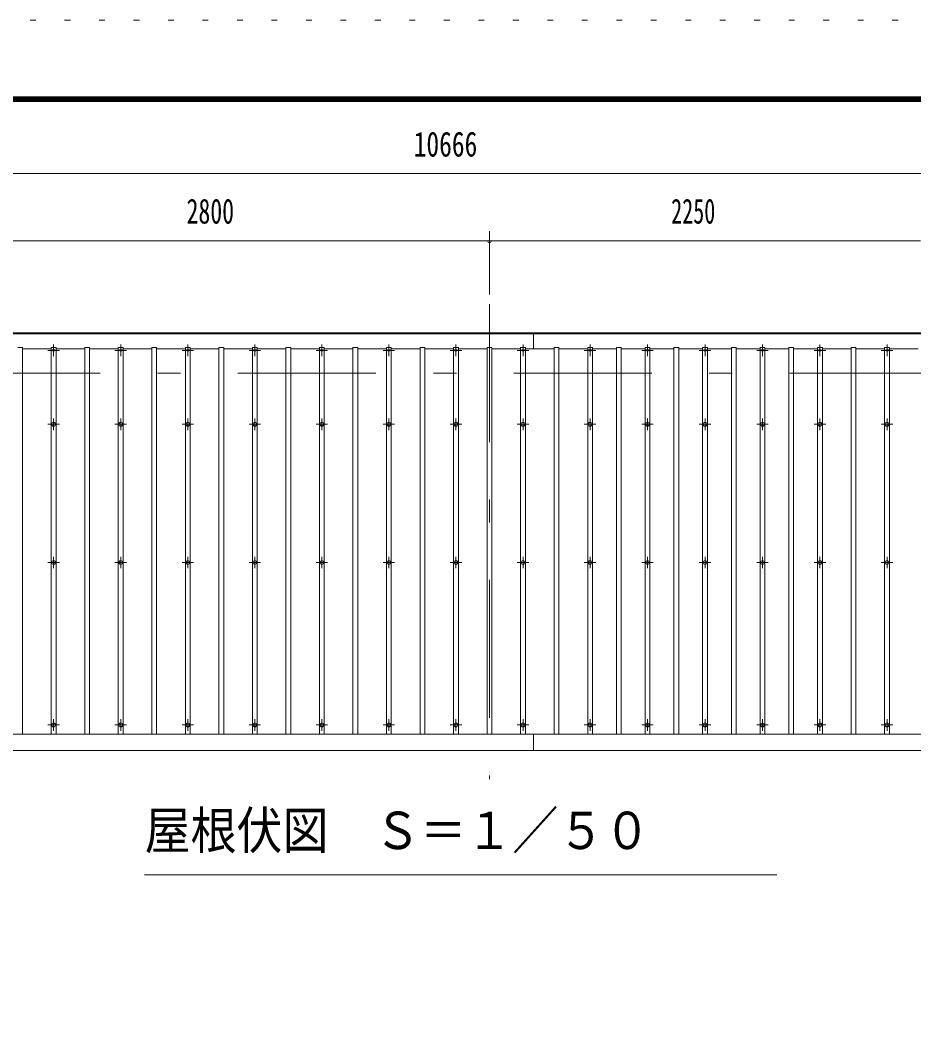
# Model space of a CAD drawing. Units: millimetres, scale not verified, with parts at other scales. Extents: x -25340 to 25345, y -10500 to 10500.
# Drawn here: x 272 to 4937, y 5250 to 10500 of the extents above; entities that cross this region are included whole.
import ezdxf
from ezdxf.enums import TextEntityAlignment as Align

# ---------------------------------------------------------------- set-up
doc = ezdxf.new("R2010")
doc.units = ezdxf.units.MM
doc.header["$LTSCALE"] = 60
doc.linetypes.add('USER3', pattern=[24, 12, -5, 2, -5])
doc.linetypes.add('USER4', pattern=[3, 0.5, -2.5])
for name, color, linetype, lineweight in [('0-2_1-05BOLD', 7, 'Continuous', 18), ('0-3_1-25CENTER', 3, 'USER3', 18), ('0-4_1-45THIN', 4, 'Continuous', 18), ('0-5_1-55DIM', 3, 'Continuous', 18), ('0-C_F-F', 5, 'Continuous', 18), ('0-D_F-E_J_ADD', 5, 'USER4', 18)]:
    doc.layers.add(name, color=color, linetype=linetype, lineweight=lineweight)
doc.styles.add('ＭＳ ゴシック', font='')
doc.styles.get('ＭＳ ゴシック').set_extended_font_data('MS Gothic')

msp = doc.modelspace()

# ---------------------------------------------------------------- linework, layer by layer
at = {"layer": '0-2_1-05BOLD'}
for p, q in [((-2745.8, 8862.67), (7890.2, 8862.67)), ((2952.2, 8867.67), (2952.2, 8784.63)), ((-2760.8, 6773.43), (7905.2, 6773.43)), ((2952.2, 6773.43), (2952.2, 6687.67))]:
    msp.add_line(p, q, dxfattribs=at)
for points in [[(-2755.8, 8790.67), (-2755.8, 8867.67), (7900.2, 8867.67)], [(-2760.8, 6687.67), (7905.2, 6687.67), (7905.2, 8790.67)]]:
    msp.add_lwpolyline(points, dxfattribs=at)
for centre in [(447.2, 8390.17), (797.2, 8390.17), (1147.2, 8390.17), (1497.2, 8390.17), (1847.2, 8390.17), (2197.2, 8390.17), (2547.2, 8390.17), (2897.2, 8390.17), (3247.2, 8390.17), (3547.2, 8390.17), (3847.2, 8390.17), (4147.2, 8390.17), (4447.2, 8390.17), (4797.2, 8390.17), (447.2, 7668.51), (797.2, 7668.51), (1147.2, 7668.51), (1497.2, 7668.51), (1847.2, 7668.51), (2197.2, 7668.51), (2547.2, 7668.51), (2897.2, 7668.51), (3247.2, 7668.51), (3547.2, 7668.51), (3847.2, 7668.51), (4147.2, 7668.51), (4447.2, 7668.51), (4797.2, 7668.51), (447.2, 6820.85), (797.2, 6820.85), (1147.2, 6820.85), (1497.2, 6820.85), (1847.2, 6820.85), (2197.2, 6820.85), (2547.2, 6820.85), (2897.2, 6820.85), (3247.2, 6820.85), (3547.2, 6820.85), (3847.2, 6820.85), (4147.2, 6820.85), (4447.2, 6820.85), (4797.2, 6820.85)]:
    msp.add_circle(centre, 10, dxfattribs=at)
for centre, start, end in [((447.2, 8765.7), 46.39838, 133.60162), ((447.2, 8786.71), 226.3961, 313.6039), ((797.2, 8765.7), 46.39838, 133.60162), ((797.2, 8786.71), 226.3961, 313.6039), ((1147.2, 8765.7), 46.39838, 133.60162), ((1147.2, 8786.71), 226.3961, 313.6039), ((1497.2, 8765.7), 46.39838, 133.60162), ((1497.2, 8786.71), 226.3961, 313.6039), ((1847.2, 8765.7), 46.39838, 133.60162), ((1847.2, 8786.71), 226.3961, 313.6039), ((2197.2, 8765.7), 46.39838, 133.60162), ((2197.2, 8786.71), 226.3961, 313.6039), ((2547.2, 8765.7), 46.39838, 133.60162), ((2547.2, 8786.71), 226.3961, 313.6039), ((2897.2, 8765.7), 46.39838, 133.60162), ((2897.2, 8786.71), 226.3961, 313.6039), ((3247.2, 8765.7), 46.39838, 133.60162), ((3247.2, 8786.71), 226.3961, 313.6039), ((3547.2, 8765.7), 46.39838, 133.60162), ((3547.2, 8786.71), 226.3961, 313.6039), ((3847.2, 8765.7), 46.39838, 133.60162), ((3847.2, 8786.71), 226.3961, 313.6039), ((4147.2, 8765.7), 46.39838, 133.60162), ((4147.2, 8786.71), 226.3961, 313.6039), ((4447.2, 8765.7), 46.39838, 133.60162), ((4447.2, 8786.71), 226.3961, 313.6039), ((4797.2, 8765.7), 46.39838, 133.60162), ((4797.2, 8786.71), 226.3961, 313.6039)]:
    msp.add_arc(centre, 14.5, start, end, dxfattribs=at)
at = {"layer": '0-3_1-25CENTER'}
for p, q in [((2722.2, 9017.67), (2722.2, 6537.67)), ((417.2, 8776.2), (477.2, 8776.2)), ((447.2, 8806.2), (447.2, 8746.2)), ((767.2, 8776.2), (827.2, 8776.2)), ((797.2, 8806.2), (797.2, 8746.2)), ((1117.2, 8776.2), (1177.2, 8776.2)), ((1147.2, 8806.2), (1147.2, 8746.2)), ((1467.2, 8776.2), (1527.2, 8776.2)), ((1497.2, 8806.2), (1497.2, 8746.2)), ((1817.2, 8776.2), (1877.2, 8776.2)), ((1847.2, 8806.2), (1847.2, 8746.2)), ((2167.2, 8776.2), (2227.2, 8776.2)), ((2197.2, 8806.2), (2197.2, 8746.2)), ((2517.2, 8776.2), (2577.2, 8776.2)), ((2547.2, 8806.2), (2547.2, 8746.2)), ((2867.2, 8776.2), (2927.2, 8776.2)), ((2897.2, 8806.2), (2897.2, 8746.2)), ((3217.2, 8776.2), (3277.2, 8776.2)), ((3247.2, 8806.2), (3247.2, 8746.2)), ((3517.2, 8776.2), (3577.2, 8776.2)), ((3547.2, 8806.2), (3547.2, 8746.2)), ((3817.2, 8776.2), (3877.2, 8776.2)), ((3847.2, 8806.2), (3847.2, 8746.2)), ((4117.2, 8776.2), (4177.2, 8776.2)), ((4147.2, 8806.2), (4147.2, 8746.2)), ((4417.2, 8776.2), (4477.2, 8776.2)), ((4447.2, 8806.2), (4447.2, 8746.2)), ((4767.2, 8776.2), (4827.2, 8776.2)), ((4797.2, 8806.2), (4797.2, 8746.2)), ((-2910.8, 8657.67), (8055.2, 8657.67)), ((447.2, 8420.17), (447.2, 8360.17)), ((797.2, 8420.17), (797.2, 8360.17)), ((1147.2, 8420.17), (1147.2, 8360.17)), ((1497.2, 8420.17), (1497.2, 8360.17)), ((1847.2, 8420.17), (1847.2, 8360.17)), ((2197.2, 8420.17), (2197.2, 8360.17)), ((2547.2, 8420.17), (2547.2, 8360.17)), ((2897.2, 8420.17), (2897.2, 8360.17)), ((3247.2, 8420.17), (3247.2, 8360.17)), ((3547.2, 8420.17), (3547.2, 8360.17)), ((3847.2, 8420.17), (3847.2, 8360.17)), ((4147.2, 8420.17), (4147.2, 8360.17)), ((4447.2, 8420.17), (4447.2, 8360.17)), ((4797.2, 8420.17), (4797.2, 8360.17)), ((417.2, 8390.17), (477.2, 8390.17)), ((767.2, 8390.17), (827.2, 8390.17)), ((1117.2, 8390.17), (1177.2, 8390.17)), ((1467.2, 8390.17), (1527.2, 8390.17)), ((1817.2, 8390.17), (1877.2, 8390.17)), ((2167.2, 8390.17), (2227.2, 8390.17)), ((2517.2, 8390.17), (2577.2, 8390.17)), ((2867.2, 8390.17), (2927.2, 8390.17)), ((3217.2, 8390.17), (3277.2, 8390.17)), ((3517.2, 8390.17), (3577.2, 8390.17)), ((3817.2, 8390.17), (3877.2, 8390.17)), ((4117.2, 8390.17), (4177.2, 8390.17)), ((4417.2, 8390.17), (4477.2, 8390.17)), ((4767.2, 8390.17), (4827.2, 8390.17)), ((417.2, 7668.51), (477.2, 7668.51)), ((447.2, 7698.51), (447.2, 7638.51)), ((767.2, 7668.51), (827.2, 7668.51)), ((797.2, 7698.51), (797.2, 7638.51)), ((1117.2, 7668.51), (1177.2, 7668.51)), ((1147.2, 7698.51), (1147.2, 7638.51)), ((1467.2, 7668.51), (1527.2, 7668.51)), ((1497.2, 7698.51), (1497.2, 7638.51)), ((1817.2, 7668.51), (1877.2, 7668.51)), ((1847.2, 7698.51), (1847.2, 7638.51)), ((2167.2, 7668.51), (2227.2, 7668.51)), ((2197.2, 7698.51), (2197.2, 7638.51)), ((2517.2, 7668.51), (2577.2, 7668.51)), ((2547.2, 7698.51), (2547.2, 7638.51)), ((2867.2, 7668.51), (2927.2, 7668.51)), ((2897.2, 7698.51), (2897.2, 7638.51)), ((3217.2, 7668.51), (3277.2, 7668.51)), ((3247.2, 7698.51), (3247.2, 7638.51)), ((3517.2, 7668.51), (3577.2, 7668.51)), ((3547.2, 7698.51), (3547.2, 7638.51)), ((3817.2, 7668.51), (3877.2, 7668.51)), ((3847.2, 7698.51), (3847.2, 7638.51)), ((4117.2, 7668.51), (4177.2, 7668.51)), ((4147.2, 7698.51), (4147.2, 7638.51)), ((4417.2, 7668.51), (4477.2, 7668.51)), ((4447.2, 7698.51), (4447.2, 7638.51)), ((4767.2, 7668.51), (4827.2, 7668.51)), ((4797.2, 7698.51), (4797.2, 7638.51)), ((447.2, 6850.85), (447.2, 6790.85)), ((797.2, 6850.85), (797.2, 6790.85)), ((1147.2, 6850.85), (1147.2, 6790.85)), ((1497.2, 6850.85), (1497.2, 6790.85)), ((1847.2, 6850.85), (1847.2, 6790.85)), ((2197.2, 6850.85), (2197.2, 6790.85)), ((2547.2, 6850.85), (2547.2, 6790.85)), ((2897.2, 6850.85), (2897.2, 6790.85)), ((3247.2, 6850.85), (3247.2, 6790.85)), ((3547.2, 6850.85), (3547.2, 6790.85)), ((3847.2, 6850.85), (3847.2, 6790.85)), ((4147.2, 6850.85), (4147.2, 6790.85)), ((4447.2, 6850.85), (4447.2, 6790.85)), ((4797.2, 6850.85), (4797.2, 6790.85)), ((417.2, 6820.85), (477.2, 6820.85)), ((767.2, 6820.85), (827.2, 6820.85)), ((1117.2, 6820.85), (1177.2, 6820.85)), ((1467.2, 6820.85), (1527.2, 6820.85)), ((1817.2, 6820.85), (1877.2, 6820.85)), ((2167.2, 6820.85), (2227.2, 6820.85)), ((2517.2, 6820.85), (2577.2, 6820.85)), ((2867.2, 6820.85), (2927.2, 6820.85)), ((3217.2, 6820.85), (3277.2, 6820.85)), ((3517.2, 6820.85), (3577.2, 6820.85)), ((3817.2, 6820.85), (3877.2, 6820.85)), ((4117.2, 6820.85), (4177.2, 6820.85)), ((4417.2, 6820.85), (4477.2, 6820.85)), ((4767.2, 6820.85), (4827.2, 6820.85))]:
    msp.add_line(p, q, dxfattribs=at)
at = {"layer": '0-4_1-45THIN'}
for p, q in [((284.7, 8784.63), (434.7, 8784.63)), ((434.7, 8790.67), (434.7, 6773.43)), ((609.7, 8784.63), (459.7, 8784.63)), ((609.7, 8790.67), (609.7, 6773.43)), ((609.7, 8790.67), (634.7, 8790.67)), ((634.7, 8790.67), (634.7, 6773.43)), ((634.7, 8784.63), (784.7, 8784.63)), ((784.7, 8790.67), (784.7, 6773.43)), ((959.7, 8784.63), (809.7, 8784.63)), ((959.7, 8790.67), (959.7, 6773.43)), ((959.7, 8790.67), (984.7, 8790.67)), ((984.7, 8790.67), (984.7, 6773.43)), ((984.7, 8784.63), (1134.7, 8784.63)), ((1134.7, 8790.67), (1134.7, 6773.43)), ((1309.7, 8784.63), (1159.7, 8784.63)), ((1309.7, 8790.67), (1309.7, 6773.43)), ((1334.7, 8784.63), (1484.7, 8784.63)), ((1484.7, 8790.67), (1484.7, 6773.43)), ((1659.7, 8784.63), (1509.7, 8784.63)), ((1659.7, 8790.67), (1659.7, 6773.43)), ((1684.7, 8784.63), (1834.7, 8784.63)), ((1834.7, 8790.67), (1834.7, 6773.43)), ((2009.7, 8784.63), (1859.7, 8784.63)), ((2009.7, 8790.67), (2009.7, 6773.43)), ((2009.7, 8790.67), (2034.7, 8790.67)), ((2034.7, 8790.67), (2034.7, 6773.43)), ((2034.7, 8784.63), (2184.7, 8784.63)), ((2184.7, 8790.67), (2184.7, 6773.43)), ((2359.7, 8784.63), (2209.7, 8784.63)), ((2359.7, 8790.67), (2359.7, 6773.43)), ((2384.7, 8784.63), (2534.7, 8784.63)), ((2534.7, 8790.67), (2534.7, 6773.43)), ((2709.7, 8784.63), (2559.7, 8784.63)), ((2709.7, 8790.67), (2709.7, 6773.43)), ((2709.7, 8790.67), (2734.7, 8790.67)), ((2734.7, 8790.67), (2734.7, 6773.43)), ((2734.7, 8784.63), (2884.7, 8784.63)), ((2884.7, 8790.67), (2884.7, 6773.43)), ((2884.7, 8790.67), (2909.7, 8790.67)), ((2909.7, 8790.67), (2909.7, 6773.43)), ((3059.7, 8784.63), (2909.7, 8784.63)), ((3059.7, 8790.67), (3059.7, 6773.43)), ((3084.7, 8784.63), (3234.7, 8784.63)), ((3234.7, 8790.67), (3234.7, 6773.43)), ((3234.7, 8790.67), (3259.7, 8790.67)), ((3259.7, 8790.67), (3259.7, 6773.43)), ((3384.7, 8784.63), (3259.7, 8784.63)), ((3384.7, 8790.67), (3384.7, 6773.43)), ((3384.7, 8790.67), (3409.7, 8790.67)), ((3409.7, 8790.67), (3409.7, 6773.43)), ((3409.7, 8784.63), (3534.7, 8784.63)), ((3534.7, 8790.67), (3534.7, 6773.43)), ((3684.7, 8784.63), (3559.7, 8784.63)), ((3684.7, 8790.67), (3684.7, 6773.43)), ((3684.7, 8790.67), (3709.7, 8790.67)), ((3709.7, 8790.67), (3709.7, 6773.43)), ((3709.7, 8784.63), (3834.7, 8784.63)), ((3834.7, 8790.67), (3834.7, 6773.43)), ((3984.7, 8784.63), (3859.7, 8784.63)), ((3984.7, 8790.67), (3984.7, 6773.43)), ((4009.7, 8784.63), (4134.7, 8784.63)), ((4134.7, 8790.67), (4134.7, 6773.43)), ((4134.7, 8790.67), (4159.7, 8790.67)), ((4159.7, 8790.67), (4159.7, 6773.43)), ((4284.7, 8784.63), (4159.7, 8784.63)), ((4284.7, 8790.67), (4284.7, 6773.43)), ((4284.7, 8790.67), (4309.7, 8790.67)), ((4309.7, 8790.67), (4309.7, 6773.43)), ((4309.7, 8784.63), (4434.7, 8784.63)), ((4434.7, 8790.67), (4434.7, 6773.43)), ((4609.7, 8784.63), (4459.7, 8784.63)), ((4609.7, 8790.67), (4609.7, 6773.43)), ((4634.7, 8784.63), (4784.7, 8784.63)), ((4784.7, 8790.67), (4784.7, 6773.43)), ((4959.7, 8784.63), (4809.7, 8784.63))]:
    msp.add_line(p, q, dxfattribs=at)
for points in [[(259.7, 8790.67), (284.7, 8790.67), (284.7, 6773.43)], [(434.7, 8790.67), (459.7, 8790.67), (459.7, 6773.43)], [(784.7, 8790.67), (809.7, 8790.67), (809.7, 6773.43)], [(1134.7, 8790.67), (1159.7, 8790.67), (1159.7, 6773.43)], [(1309.7, 8790.67), (1334.7, 8790.67), (1334.7, 6773.43)], [(1484.7, 8790.67), (1509.7, 8790.67), (1509.7, 6773.43)], [(1659.7, 8790.67), (1684.7, 8790.67), (1684.7, 6773.43)], [(1834.7, 8790.67), (1859.7, 8790.67), (1859.7, 6773.43)], [(2184.7, 8790.67), (2209.7, 8790.67), (2209.7, 6773.43)], [(2359.7, 8790.67), (2384.7, 8790.67), (2384.7, 6773.43)], [(2534.7, 8790.67), (2559.7, 8790.67), (2559.7, 6773.43)], [(3059.7, 8790.67), (3084.7, 8790.67), (3084.7, 6773.43)], [(3534.7, 8790.67), (3559.7, 8790.67), (3559.7, 6773.43)], [(3834.7, 8790.67), (3859.7, 8790.67), (3859.7, 6773.43)], [(3984.7, 8790.67), (4009.7, 8790.67), (4009.7, 6773.43)], [(4434.7, 8790.67), (4459.7, 8790.67), (4459.7, 6773.43)], [(4609.7, 8790.67), (4634.7, 8790.67), (4634.7, 6773.43)], [(4784.7, 8790.67), (4809.7, 8790.67), (4809.7, 6773.43)]]:
    msp.add_lwpolyline(points, dxfattribs=at)
at = {"layer": '0-5_1-55DIM'}
for p, q in [((-2760.8, 9698.67), (7905.2, 9698.67)), ((2722.2, 9398.67), (2722.2, 9067.67)), ((-77.8, 9348.67), (2722.2, 9348.67)), ((2732.2, 9348.67), (2712.2, 9348.67)), ((2722.2, 9348.67), (4972.2, 9348.67)), ((922.2, 6037.67), (4222.2, 6037.67))]:
    msp.add_line(p, q, dxfattribs=at)
msp.add_arc((2722.2, 9348.67), 10, 180, 0, dxfattribs=at)
at = {"layer": '0-C_F-F'}
for p, q in [((-3855.46, 10100), (24844.54, 10100)), ((-3852.96, 10097.5), (24842.03, 10097.5)), ((-3850.46, 10095), (24839.53, 10095)), ((-3847.96, 10092.5), (24837.03, 10092.5)), ((-3845.46, 10090), (24834.54, 10090)), ((-3842.96, 10087.5), (24832.04, 10087.5)), ((-3840.46, 10085), (24829.53, 10085)), ((-3837.96, 10082.5), (24827.04, 10082.5)), ((-3835.46, 10080), (24824.53, 10080)), ((-3832.96, 10077.5), (24822.04, 10077.5)), ((-3830.46, 10075), (24819.53, 10075))]:
    msp.add_line(p, q, dxfattribs=at)
at = {"layer": '0-D_F-E_J_ADD'}
msp.add_lwpolyline([(-4355.46, -10500), (-4355.46, 10500), (25344.54, 10500)], dxfattribs=at)

# ---------------------------------------------------------------- texts
at = {"layer": '0-5_1-55DIM', "color": 7, "style": 'ＭＳ ゴシック'}
for s, height, width, p in [('10666', 130.2, 0.75, (2326.57, 9748.67)), ('2800', 130.2, 0.7, (1140.93, 9398.67)), ('2250', 130.2, 0.65, (3670.52, 9398.67)), ('屋根伏図\u3000Ｓ＝１／５０', 195.4, 0.9, (922.2, 6114.32))]:
    msp.add_text(s, height=height, dxfattribs=dict(at, width=width)).set_placement(p, align=Align.BOTTOM_LEFT)

doc.saveas('drawing.dxf')
